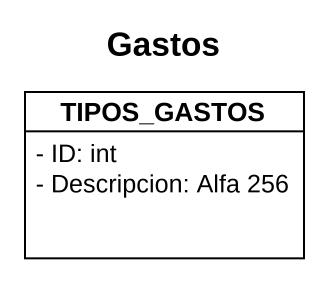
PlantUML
@startuml
title Gastos
hide circle
hide empty members
skinparam classAttributeIconSize 0
class TIPOS_GASTOS {
  - ID: int
  - Descripcion: Alfa 256
}
@enduml
